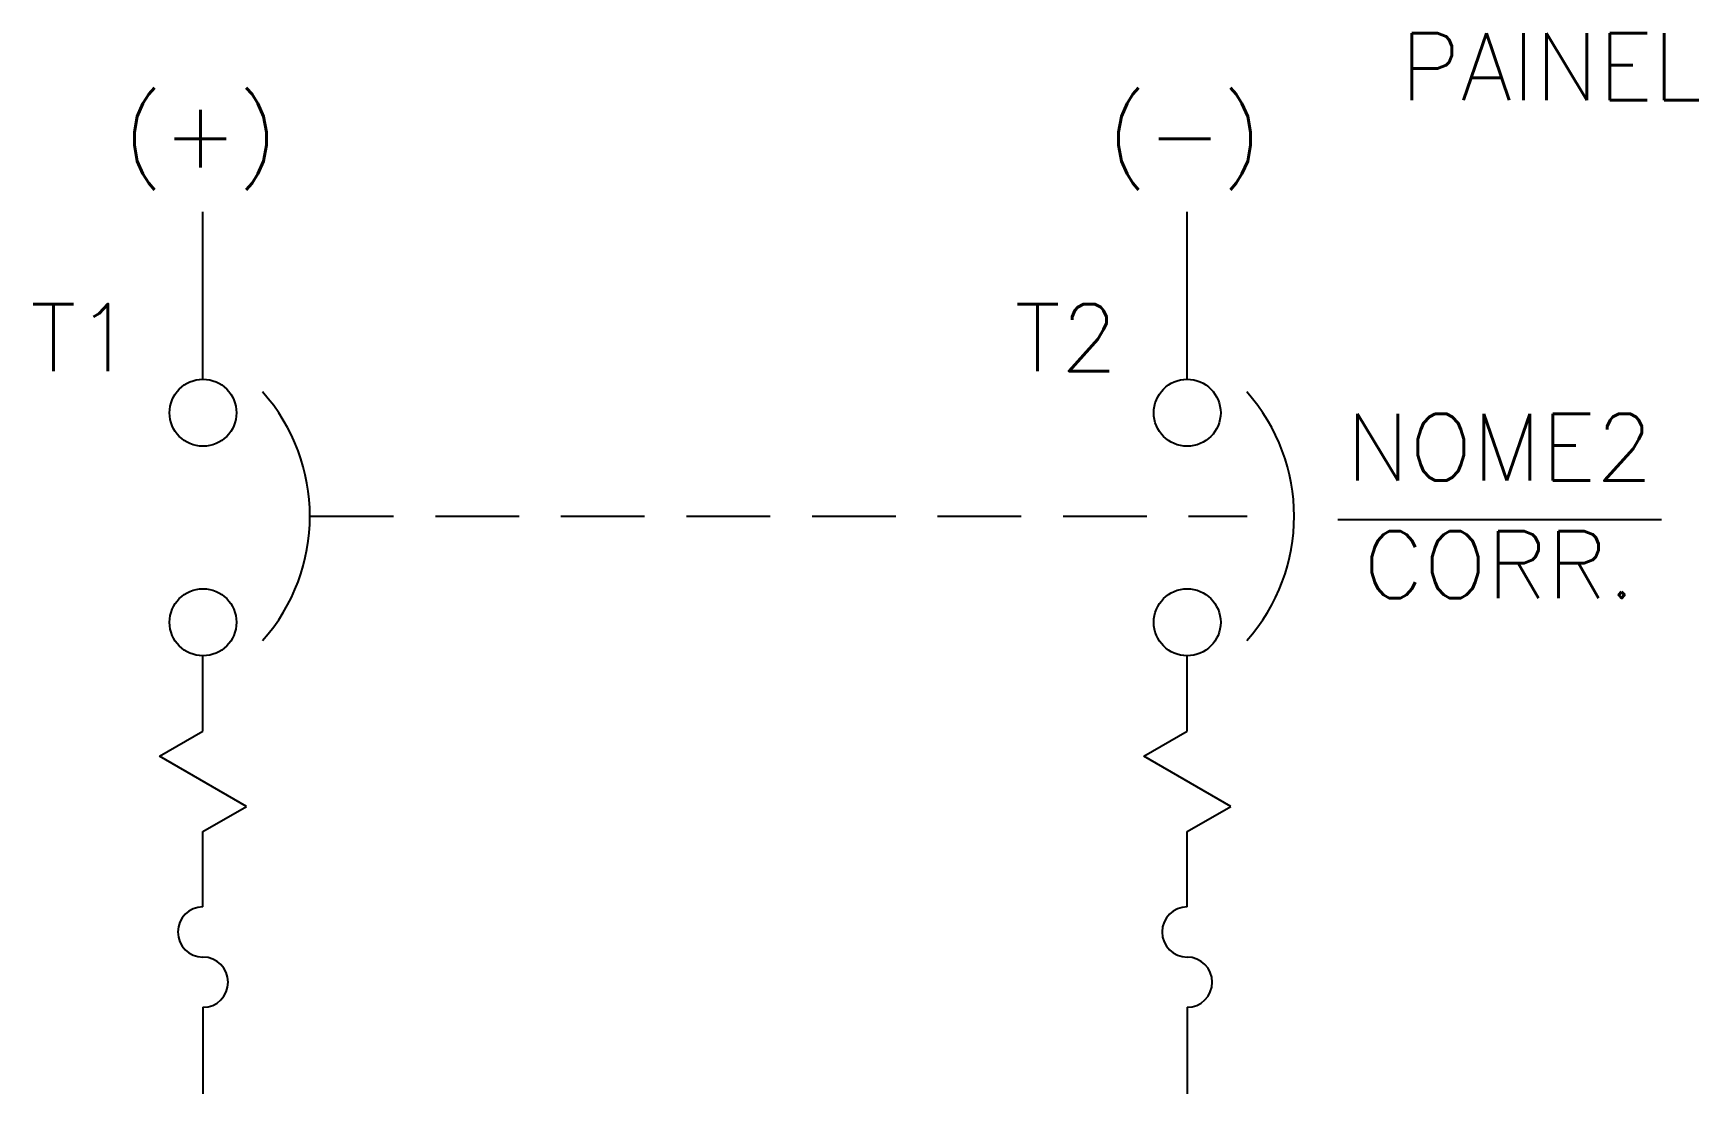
# Model space of a CAD drawing. Header units: millimetres. Extents: x -5.1 to 44.7, y 0 to 31.7.
import ezdxf
from ezdxf.enums import TextEntityAlignment as Align

# ---------------------------------------------------------------- set-up
doc = ezdxf.new("R2010")
doc.units = ezdxf.units.MM
doc.header["$LTSCALE"] = 10
doc.linetypes.add('HIDDEN', pattern=[0.375, 0.25, -0.125])
doc.styles.add('ROMANS', font='romans.shx')

msp = doc.modelspace()

# ---------------------------------------------------------------- linework, layer by layer
at = {"color": 7}
for p, q in [((33.902, 17.152), (43.567, 17.152)), ((0, 2.58), (0, 0)), ((29.4, 2.58), (29.4, 0))]:
    msp.add_line(p, q, dxfattribs=at)
at = {"color": 7, "linetype": 'Continuous'}
for p, q in [((0, 10.83), (0, 13.08)), ((29.4, 10.83), (29.4, 13.08)), ((-1.299, 10.08), (0, 10.83)), ((28.101, 10.08), (29.4, 10.83)), ((1.299, 8.58), (-1.299, 10.08)), ((30.699, 8.58), (28.101, 10.08)), ((0, 7.83), (1.299, 8.58)), ((29.4, 7.83), (30.699, 8.58)), ((0, 5.58), (0, 7.83)), ((29.4, 5.58), (29.4, 7.83))]:
    msp.add_line(p, q, dxfattribs=at)
at = {"color": 7, "flags": 128}
for points in [[(0, 21.339), (0, 26.339)], [(29.4, 21.339), (29.4, 26.339)]]:
    msp.add_lwpolyline(points, dxfattribs=at)
at = {"color": 7, "linetype": 'HIDDEN', "flags": 128}
msp.add_lwpolyline([(3.193, 17.248), (31.193, 17.248)], dxfattribs=at)
at = {"color": 7, "linetype": 'Continuous'}
for centre in [(0, 20.339), (29.4, 20.339), (0, 14.08), (29.4, 14.08)]:
    msp.add_circle(centre, 1, dxfattribs=at)
for centre, radius, start, end in [((-2.387, 17.248), 5.581, 318.3063, 41.6937), ((27.013, 17.248), 5.581, 318.3063, 41.6937), ((0, 4.83), 0.75, 90, 270), ((29.4, 4.83), 0.75, 90, 270), ((0, 3.33), 0.75, 270, 90), ((29.4, 3.33), 0.75, 270, 90)]:
    msp.add_arc(centre, radius, start, end, dxfattribs=at)

# ---------------------------------------------------------------- texts
at = {"color": 7, "style": 'ROMANS'}
for s, p in [('(+)', (-0.079, 27.668)), ('(-)', (29.321, 27.668))]:
    msp.add_text(s, height=2, dxfattribs=at).set_placement(p, align=Align.CENTER)
at = {"color": 7, "style": 'ROMANS', "flags": 4}
msp.add_attdef('PAINEL', text='PAINEL', height=2, dxfattribs=at).set_placement((40.265, 30.673), align=Align.MIDDLE_CENTER)
for tag, text, p in [('T1', 'T1', (-2.069, 22.586)), ('T2', 'T2', (27.331, 22.586))]:
    msp.add_attdef(tag, text=text, height=2, dxfattribs=at).set_placement(p, align=Align.MIDDLE_RIGHT)
at = {"color": 7, "lineweight": -3, "style": 'ROMANS'}
for tag, p in [('NOME2', (38.734, 19.311)), ('CORR.', (38.734, 15.802))]:
    msp.add_attdef(tag, text='', height=2, dxfattribs=at).set_placement(p, align=Align.MIDDLE_CENTER)

doc.saveas('drawing.dxf')
